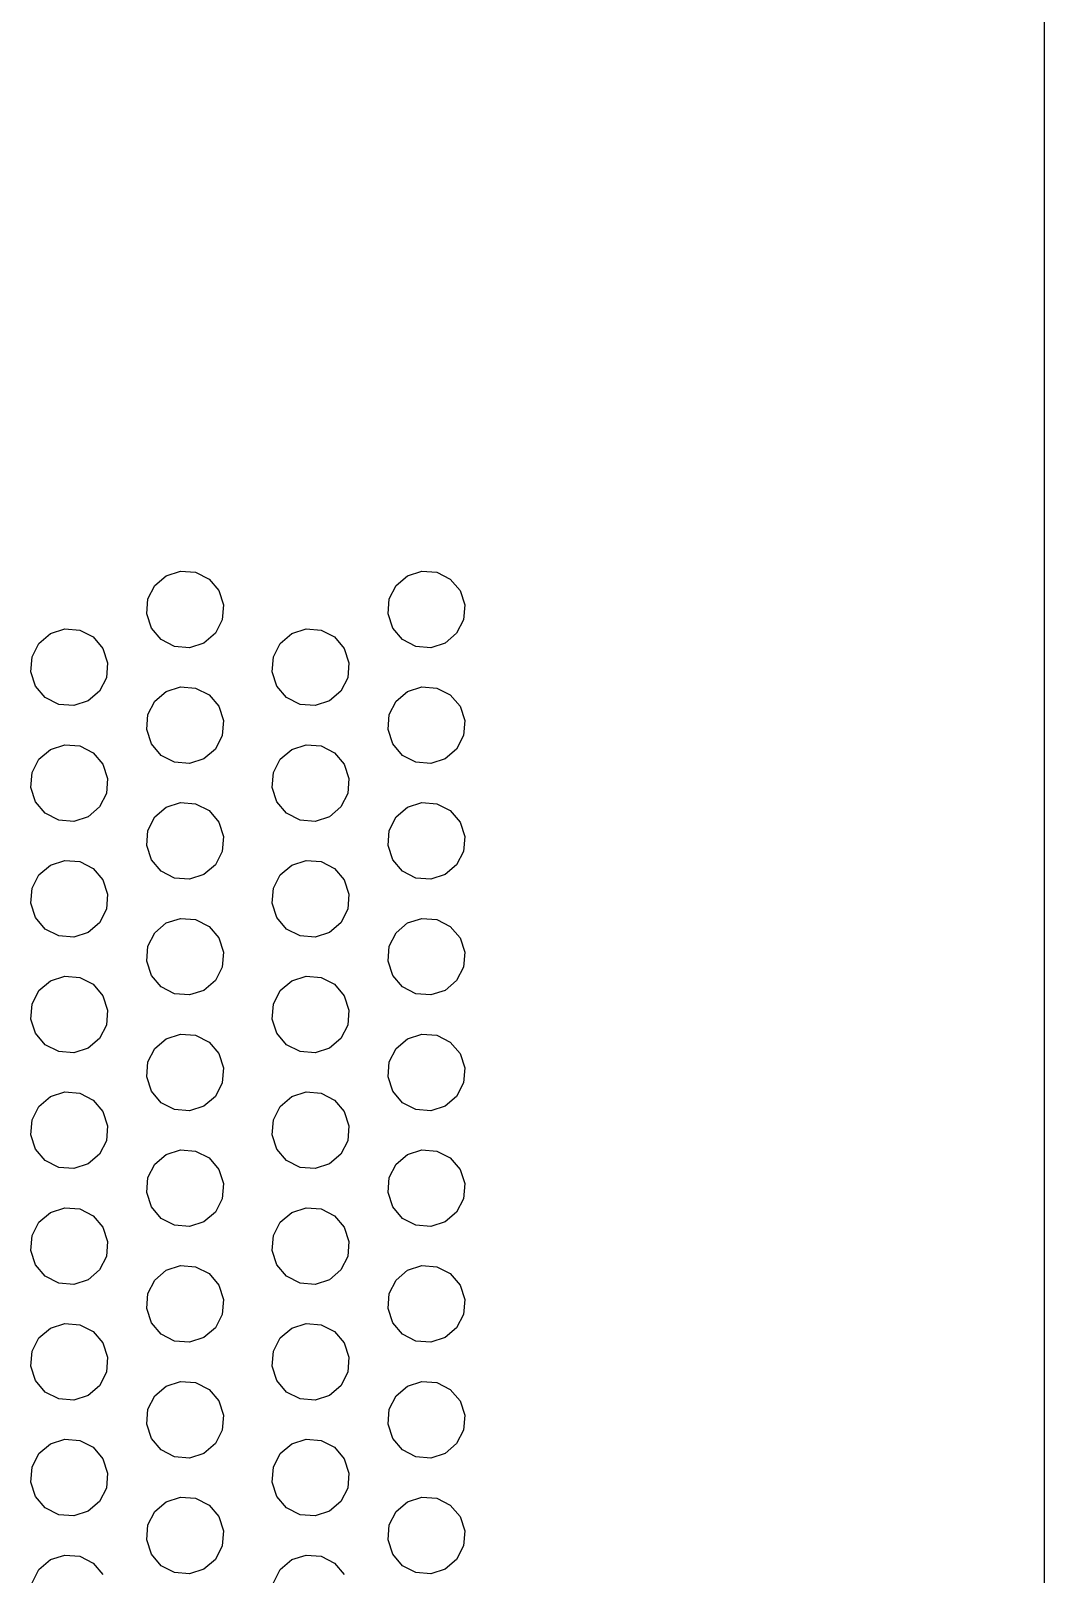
# Model space of a CAD drawing. Header units: metres. Extents: x 50 to 377, y 20 to 300.
# Drawn here: x 243.73 to 269.98, y 70.62 to 110.62 of the extents above; entities that cross this region are included whole.
import ezdxf

# ---------------------------------------------------------------- set-up
doc = ezdxf.new("R2010")
doc.units = ezdxf.units.M

msp = doc.modelspace()

# ---------------------------------------------------------------- linework, layer by layer
at = {"layer": 'Layer0'}
for p, q in [((269.978, 182.609), (269.978, 32.623)), ((246.943, 96.243), (247.24, 96.496)), ((247.24, 96.496), (247.611, 96.616)), ((247.611, 96.616), (248, 96.585)), ((248, 96.585), (248.348, 96.408)), ((248.348, 96.408), (248.601, 96.111)), ((253.193, 96.243), (253.49, 96.496)), ((253.49, 96.496), (253.861, 96.616)), ((253.861, 96.616), (254.25, 96.585)), ((254.25, 96.585), (254.598, 96.408)), ((254.598, 96.408), (254.851, 96.111)), ((246.766, 95.896), (246.943, 96.243)), ((248.601, 96.111), (248.721, 95.74)), ((253.016, 95.896), (253.193, 96.243)), ((254.851, 96.111), (254.971, 95.74)), ((246.735, 95.507), (246.766, 95.896)), ((248.721, 95.74), (248.69, 95.351)), ((252.985, 95.507), (253.016, 95.896)), ((254.971, 95.74), (254.94, 95.351)), ((246.855, 95.136), (246.735, 95.507)), ((248.69, 95.351), (248.512, 95.003)), ((253.105, 95.136), (252.985, 95.507)), ((254.94, 95.351), (254.762, 95.003)), ((243.943, 94.743), (244.24, 94.996)), ((244.24, 94.996), (244.611, 95.116)), ((244.611, 95.116), (245, 95.085)), ((245, 95.085), (245.348, 94.908)), ((245.348, 94.908), (245.601, 94.611)), ((247.108, 94.839), (246.855, 95.136)), ((247.455, 94.661), (247.108, 94.839)), ((248.512, 95.003), (248.215, 94.75)), ((250.193, 94.743), (250.49, 94.996)), ((250.49, 94.996), (250.861, 95.116)), ((250.861, 95.116), (251.25, 95.085)), ((251.25, 95.085), (251.598, 94.908)), ((251.598, 94.908), (251.851, 94.611)), ((253.358, 94.839), (253.105, 95.136)), ((253.705, 94.661), (253.358, 94.839)), ((254.762, 95.003), (254.465, 94.75)), ((243.735, 94.007), (243.766, 94.396)), ((243.766, 94.396), (243.943, 94.743)), ((245.601, 94.611), (245.721, 94.24)), ((247.844, 94.63), (247.455, 94.661)), ((248.215, 94.75), (247.844, 94.63)), ((249.985, 94.007), (250.016, 94.396)), ((250.016, 94.396), (250.193, 94.743)), ((251.851, 94.611), (251.971, 94.24)), ((254.094, 94.63), (253.705, 94.661)), ((254.465, 94.75), (254.094, 94.63)), ((243.855, 93.636), (243.735, 94.007)), ((245.721, 94.24), (245.69, 93.851)), ((250.105, 93.636), (249.985, 94.007)), ((251.971, 94.24), (251.94, 93.851)), ((244.108, 93.339), (243.855, 93.636)), ((245.69, 93.851), (245.512, 93.503)), ((247.24, 93.496), (247.611, 93.616)), ((247.611, 93.616), (248, 93.585)), ((250.358, 93.339), (250.105, 93.636)), ((251.94, 93.851), (251.762, 93.503)), ((253.49, 93.496), (253.861, 93.616)), ((253.861, 93.616), (254.25, 93.585)), ((244.455, 93.161), (244.108, 93.339)), ((245.215, 93.25), (244.844, 93.13)), ((245.512, 93.503), (245.215, 93.25)), ((246.766, 92.896), (246.943, 93.243)), ((246.943, 93.243), (247.24, 93.496)), ((248, 93.585), (248.348, 93.408)), ((248.348, 93.408), (248.601, 93.111)), ((250.705, 93.161), (250.358, 93.339)), ((251.465, 93.25), (251.094, 93.13)), ((251.762, 93.503), (251.465, 93.25)), ((253.016, 92.896), (253.193, 93.243)), ((253.193, 93.243), (253.49, 93.496)), ((254.25, 93.585), (254.598, 93.408)), ((254.598, 93.408), (254.851, 93.111)), ((244.844, 93.13), (244.455, 93.161)), ((246.735, 92.507), (246.766, 92.896)), ((248.601, 93.111), (248.721, 92.74)), ((251.094, 93.13), (250.705, 93.161)), ((252.985, 92.507), (253.016, 92.896)), ((254.851, 93.111), (254.971, 92.74)), ((246.855, 92.136), (246.735, 92.507)), ((248.721, 92.74), (248.69, 92.351)), ((253.105, 92.136), (252.985, 92.507)), ((254.971, 92.74), (254.94, 92.351)), ((243.943, 91.743), (244.24, 91.996)), ((244.24, 91.996), (244.611, 92.116)), ((244.611, 92.116), (245, 92.085)), ((245, 92.085), (245.348, 91.908)), ((247.108, 91.839), (246.855, 92.136)), ((248.512, 92.003), (248.215, 91.75)), ((248.69, 92.351), (248.512, 92.003)), ((250.193, 91.743), (250.49, 91.996)), ((250.49, 91.996), (250.861, 92.116)), ((250.861, 92.116), (251.25, 92.085)), ((251.25, 92.085), (251.598, 91.908)), ((253.358, 91.839), (253.105, 92.136)), ((254.762, 92.003), (254.465, 91.75)), ((254.94, 92.351), (254.762, 92.003)), ((243.766, 91.396), (243.943, 91.743)), ((245.348, 91.908), (245.601, 91.611)), ((245.601, 91.611), (245.721, 91.24)), ((247.455, 91.661), (247.108, 91.839)), ((247.844, 91.63), (247.455, 91.661)), ((248.215, 91.75), (247.844, 91.63)), ((250.016, 91.396), (250.193, 91.743)), ((251.598, 91.908), (251.851, 91.611)), ((251.851, 91.611), (251.971, 91.24)), ((253.705, 91.661), (253.358, 91.839)), ((254.094, 91.63), (253.705, 91.661)), ((254.465, 91.75), (254.094, 91.63)), ((243.735, 91.007), (243.766, 91.396)), ((245.721, 91.24), (245.69, 90.851)), ((249.985, 91.007), (250.016, 91.396)), ((251.971, 91.24), (251.94, 90.851)), ((243.855, 90.636), (243.735, 91.007)), ((245.69, 90.851), (245.512, 90.503)), ((250.105, 90.636), (249.985, 91.007)), ((251.94, 90.851), (251.762, 90.503)), ((244.108, 90.339), (243.855, 90.636)), ((245.512, 90.503), (245.215, 90.25)), ((246.943, 90.243), (247.24, 90.496)), ((247.24, 90.496), (247.611, 90.616)), ((247.611, 90.616), (248, 90.585)), ((248, 90.585), (248.348, 90.408)), ((248.348, 90.408), (248.601, 90.111)), ((250.358, 90.339), (250.105, 90.636)), ((251.762, 90.503), (251.465, 90.25)), ((253.193, 90.243), (253.49, 90.496)), ((253.49, 90.496), (253.861, 90.616)), ((253.861, 90.616), (254.25, 90.585)), ((254.25, 90.585), (254.598, 90.408)), ((254.598, 90.408), (254.851, 90.111)), ((244.455, 90.161), (244.108, 90.339)), ((244.844, 90.13), (244.455, 90.161)), ((245.215, 90.25), (244.844, 90.13)), ((246.766, 89.896), (246.943, 90.243)), ((248.601, 90.111), (248.721, 89.74)), ((250.705, 90.161), (250.358, 90.339)), ((251.094, 90.13), (250.705, 90.161)), ((251.465, 90.25), (251.094, 90.13)), ((253.016, 89.896), (253.193, 90.243)), ((254.851, 90.111), (254.971, 89.74)), ((246.735, 89.507), (246.766, 89.896)), ((248.721, 89.74), (248.69, 89.351)), ((252.985, 89.507), (253.016, 89.896)), ((254.971, 89.74), (254.94, 89.351)), ((246.855, 89.136), (246.735, 89.507)), ((248.69, 89.351), (248.512, 89.003)), ((253.105, 89.136), (252.985, 89.507)), ((254.94, 89.351), (254.762, 89.003)), ((243.943, 88.743), (244.24, 88.996)), ((244.24, 88.996), (244.611, 89.116)), ((244.611, 89.116), (245, 89.085)), ((245, 89.085), (245.348, 88.908)), ((245.348, 88.908), (245.601, 88.611)), ((247.108, 88.839), (246.855, 89.136)), ((247.455, 88.661), (247.108, 88.839)), ((248.512, 89.003), (248.215, 88.75)), ((250.193, 88.743), (250.49, 88.996)), ((250.49, 88.996), (250.861, 89.116)), ((250.861, 89.116), (251.25, 89.085)), ((251.25, 89.085), (251.598, 88.908)), ((251.598, 88.908), (251.851, 88.611)), ((253.358, 88.839), (253.105, 89.136)), ((253.705, 88.661), (253.358, 88.839)), ((254.762, 89.003), (254.465, 88.75)), ((243.735, 88.007), (243.766, 88.396)), ((243.766, 88.396), (243.943, 88.743)), ((245.601, 88.611), (245.721, 88.24)), ((247.844, 88.63), (247.455, 88.661)), ((248.215, 88.75), (247.844, 88.63)), ((249.985, 88.007), (250.016, 88.396)), ((250.016, 88.396), (250.193, 88.743)), ((251.851, 88.611), (251.971, 88.24)), ((254.094, 88.63), (253.705, 88.661)), ((254.465, 88.75), (254.094, 88.63)), ((243.855, 87.636), (243.735, 88.007)), ((245.721, 88.24), (245.69, 87.851)), ((250.105, 87.636), (249.985, 88.007)), ((251.971, 88.24), (251.94, 87.851)), ((244.108, 87.339), (243.855, 87.636)), ((245.69, 87.851), (245.512, 87.503)), ((247.24, 87.496), (247.611, 87.616)), ((247.611, 87.616), (248, 87.585)), ((250.358, 87.339), (250.105, 87.636)), ((251.94, 87.851), (251.762, 87.503)), ((253.49, 87.496), (253.861, 87.616)), ((253.861, 87.616), (254.25, 87.585)), ((244.455, 87.161), (244.108, 87.339)), ((245.215, 87.25), (244.844, 87.13)), ((245.512, 87.503), (245.215, 87.25)), ((246.766, 86.896), (246.943, 87.243)), ((246.943, 87.243), (247.24, 87.496)), ((248, 87.585), (248.348, 87.408)), ((248.348, 87.408), (248.601, 87.111)), ((250.705, 87.161), (250.358, 87.339)), ((251.465, 87.25), (251.094, 87.13)), ((251.762, 87.503), (251.465, 87.25)), ((253.016, 86.896), (253.193, 87.243)), ((253.193, 87.243), (253.49, 87.496)), ((254.25, 87.585), (254.598, 87.408)), ((254.598, 87.408), (254.851, 87.111)), ((244.844, 87.13), (244.455, 87.161)), ((246.735, 86.507), (246.766, 86.896)), ((248.601, 87.111), (248.721, 86.74)), ((251.094, 87.13), (250.705, 87.161)), ((252.985, 86.507), (253.016, 86.896)), ((254.851, 87.111), (254.971, 86.74)), ((246.855, 86.136), (246.735, 86.507)), ((248.721, 86.74), (248.69, 86.351)), ((253.105, 86.136), (252.985, 86.507)), ((254.971, 86.74), (254.94, 86.351)), ((243.943, 85.743), (244.24, 85.996)), ((244.24, 85.996), (244.611, 86.116)), ((244.611, 86.116), (245, 86.085)), ((245, 86.085), (245.348, 85.908)), ((247.108, 85.839), (246.855, 86.136)), ((248.512, 86.003), (248.215, 85.75)), ((248.69, 86.351), (248.512, 86.003)), ((250.193, 85.743), (250.49, 85.996)), ((250.49, 85.996), (250.861, 86.116)), ((250.861, 86.116), (251.25, 86.085)), ((251.25, 86.085), (251.598, 85.908)), ((253.358, 85.839), (253.105, 86.136)), ((254.762, 86.003), (254.465, 85.75)), ((254.94, 86.351), (254.762, 86.003)), ((243.766, 85.396), (243.943, 85.743)), ((245.348, 85.908), (245.601, 85.611)), ((245.601, 85.611), (245.721, 85.24)), ((247.455, 85.661), (247.108, 85.839)), ((247.844, 85.63), (247.455, 85.661)), ((248.215, 85.75), (247.844, 85.63)), ((250.016, 85.396), (250.193, 85.743)), ((251.598, 85.908), (251.851, 85.611)), ((251.851, 85.611), (251.971, 85.24)), ((253.705, 85.661), (253.358, 85.839)), ((254.094, 85.63), (253.705, 85.661)), ((254.465, 85.75), (254.094, 85.63)), ((243.735, 85.007), (243.766, 85.396)), ((245.721, 85.24), (245.69, 84.851)), ((249.985, 85.007), (250.016, 85.396)), ((251.971, 85.24), (251.94, 84.851)), ((243.855, 84.636), (243.735, 85.007)), ((245.69, 84.851), (245.512, 84.503)), ((250.105, 84.636), (249.985, 85.007)), ((251.94, 84.851), (251.762, 84.503)), ((244.108, 84.339), (243.855, 84.636)), ((245.512, 84.503), (245.215, 84.25)), ((246.943, 84.243), (247.24, 84.496)), ((247.24, 84.496), (247.611, 84.616)), ((247.611, 84.616), (248, 84.585)), ((248, 84.585), (248.348, 84.408)), ((248.348, 84.408), (248.601, 84.111)), ((250.358, 84.339), (250.105, 84.636)), ((251.762, 84.503), (251.465, 84.25)), ((253.193, 84.243), (253.49, 84.496)), ((253.49, 84.496), (253.861, 84.616)), ((253.861, 84.616), (254.25, 84.585)), ((254.25, 84.585), (254.598, 84.408)), ((254.598, 84.408), (254.851, 84.111)), ((244.455, 84.161), (244.108, 84.339)), ((244.844, 84.13), (244.455, 84.161)), ((245.215, 84.25), (244.844, 84.13)), ((246.766, 83.896), (246.943, 84.243)), ((248.601, 84.111), (248.721, 83.74)), ((250.705, 84.161), (250.358, 84.339)), ((251.094, 84.13), (250.705, 84.161)), ((251.465, 84.25), (251.094, 84.13)), ((253.016, 83.896), (253.193, 84.243)), ((254.851, 84.111), (254.971, 83.74)), ((246.735, 83.507), (246.766, 83.896)), ((248.721, 83.74), (248.69, 83.351)), ((252.985, 83.507), (253.016, 83.896)), ((254.971, 83.74), (254.94, 83.351)), ((246.855, 83.136), (246.735, 83.507)), ((248.69, 83.351), (248.512, 83.003)), ((253.105, 83.136), (252.985, 83.507)), ((254.94, 83.351), (254.762, 83.003)), ((243.943, 82.743), (244.24, 82.996)), ((244.24, 82.996), (244.611, 83.116)), ((244.611, 83.116), (245, 83.085)), ((245, 83.085), (245.348, 82.908)), ((245.348, 82.908), (245.601, 82.611)), ((247.108, 82.839), (246.855, 83.136)), ((247.455, 82.661), (247.108, 82.839)), ((248.512, 83.003), (248.215, 82.75)), ((250.193, 82.743), (250.49, 82.996)), ((250.49, 82.996), (250.861, 83.116)), ((250.861, 83.116), (251.25, 83.085)), ((251.25, 83.085), (251.598, 82.908)), ((251.598, 82.908), (251.851, 82.611)), ((253.358, 82.839), (253.105, 83.136)), ((253.705, 82.661), (253.358, 82.839)), ((254.762, 83.003), (254.465, 82.75)), ((243.735, 82.007), (243.766, 82.396)), ((243.766, 82.396), (243.943, 82.743)), ((245.601, 82.611), (245.721, 82.24)), ((247.844, 82.63), (247.455, 82.661)), ((248.215, 82.75), (247.844, 82.63)), ((249.985, 82.007), (250.016, 82.396)), ((250.016, 82.396), (250.193, 82.743)), ((251.851, 82.611), (251.971, 82.24)), ((254.094, 82.63), (253.705, 82.661)), ((254.465, 82.75), (254.094, 82.63)), ((243.855, 81.636), (243.735, 82.007)), ((245.721, 82.24), (245.69, 81.851)), ((250.105, 81.636), (249.985, 82.007)), ((251.971, 82.24), (251.94, 81.851)), ((244.108, 81.339), (243.855, 81.636)), ((245.69, 81.851), (245.512, 81.503)), ((247.24, 81.496), (247.611, 81.616)), ((247.611, 81.616), (248, 81.585)), ((250.358, 81.339), (250.105, 81.636)), ((251.94, 81.851), (251.762, 81.503)), ((253.49, 81.496), (253.861, 81.616)), ((253.861, 81.616), (254.25, 81.585)), ((244.455, 81.161), (244.108, 81.339)), ((245.215, 81.25), (244.844, 81.13)), ((245.512, 81.503), (245.215, 81.25)), ((246.766, 80.896), (246.943, 81.243)), ((246.943, 81.243), (247.24, 81.496)), ((248, 81.585), (248.348, 81.408)), ((248.348, 81.408), (248.601, 81.111)), ((250.705, 81.161), (250.358, 81.339)), ((251.465, 81.25), (251.094, 81.13)), ((251.762, 81.503), (251.465, 81.25)), ((253.016, 80.896), (253.193, 81.243)), ((253.193, 81.243), (253.49, 81.496)), ((254.25, 81.585), (254.598, 81.408)), ((254.598, 81.408), (254.851, 81.111)), ((244.844, 81.13), (244.455, 81.161)), ((246.735, 80.507), (246.766, 80.896)), ((248.601, 81.111), (248.721, 80.74)), ((251.094, 81.13), (250.705, 81.161)), ((252.985, 80.507), (253.016, 80.896)), ((254.851, 81.111), (254.971, 80.74)), ((246.855, 80.136), (246.735, 80.507)), ((248.721, 80.74), (248.69, 80.351)), ((253.105, 80.136), (252.985, 80.507)), ((254.971, 80.74), (254.94, 80.351)), ((243.943, 79.743), (244.24, 79.996)), ((244.24, 79.996), (244.611, 80.116)), ((244.611, 80.116), (245, 80.085)), ((245, 80.085), (245.348, 79.908)), ((247.108, 79.839), (246.855, 80.136)), ((248.512, 80.003), (248.215, 79.75)), ((248.69, 80.351), (248.512, 80.003)), ((250.193, 79.743), (250.49, 79.996)), ((250.49, 79.996), (250.861, 80.116)), ((250.861, 80.116), (251.25, 80.085)), ((251.25, 80.085), (251.598, 79.908)), ((253.358, 79.839), (253.105, 80.136)), ((254.762, 80.003), (254.465, 79.75)), ((254.94, 80.351), (254.762, 80.003)), ((243.766, 79.396), (243.943, 79.743)), ((245.348, 79.908), (245.601, 79.611)), ((245.601, 79.611), (245.721, 79.24)), ((247.455, 79.661), (247.108, 79.839)), ((247.844, 79.63), (247.455, 79.661)), ((248.215, 79.75), (247.844, 79.63)), ((250.016, 79.396), (250.193, 79.743)), ((251.598, 79.908), (251.851, 79.611)), ((251.851, 79.611), (251.971, 79.24)), ((253.705, 79.661), (253.358, 79.839)), ((254.094, 79.63), (253.705, 79.661)), ((254.465, 79.75), (254.094, 79.63)), ((243.735, 79.007), (243.766, 79.396)), ((245.721, 79.24), (245.69, 78.851)), ((249.985, 79.007), (250.016, 79.396)), ((251.971, 79.24), (251.94, 78.851)), ((243.855, 78.636), (243.735, 79.007)), ((245.69, 78.851), (245.512, 78.503)), ((250.105, 78.636), (249.985, 79.007)), ((251.94, 78.851), (251.762, 78.503)), ((244.108, 78.339), (243.855, 78.636)), ((245.512, 78.503), (245.215, 78.25)), ((246.943, 78.243), (247.24, 78.496)), ((247.24, 78.496), (247.611, 78.616)), ((247.611, 78.616), (248, 78.585)), ((248, 78.585), (248.348, 78.408)), ((248.348, 78.408), (248.601, 78.111)), ((250.358, 78.339), (250.105, 78.636)), ((251.762, 78.503), (251.465, 78.25)), ((253.193, 78.243), (253.49, 78.496)), ((253.49, 78.496), (253.861, 78.616)), ((253.861, 78.616), (254.25, 78.585)), ((254.25, 78.585), (254.598, 78.408)), ((254.598, 78.408), (254.851, 78.111)), ((244.455, 78.161), (244.108, 78.339)), ((244.844, 78.13), (244.455, 78.161)), ((245.215, 78.25), (244.844, 78.13)), ((246.766, 77.896), (246.943, 78.243)), ((248.601, 78.111), (248.721, 77.74)), ((250.705, 78.161), (250.358, 78.339)), ((251.094, 78.13), (250.705, 78.161)), ((251.465, 78.25), (251.094, 78.13)), ((253.016, 77.896), (253.193, 78.243)), ((254.851, 78.111), (254.971, 77.74)), ((246.735, 77.507), (246.766, 77.896)), ((248.721, 77.74), (248.69, 77.351)), ((252.985, 77.507), (253.016, 77.896)), ((254.971, 77.74), (254.94, 77.351)), ((246.855, 77.136), (246.735, 77.507)), ((248.69, 77.351), (248.512, 77.003)), ((253.105, 77.136), (252.985, 77.507)), ((254.94, 77.351), (254.762, 77.003)), ((243.943, 76.743), (244.24, 76.996)), ((244.24, 76.996), (244.611, 77.116)), ((244.611, 77.116), (245, 77.085)), ((245, 77.085), (245.348, 76.908)), ((245.348, 76.908), (245.601, 76.611)), ((247.108, 76.839), (246.855, 77.136)), ((247.455, 76.661), (247.108, 76.839)), ((248.512, 77.003), (248.215, 76.75)), ((250.193, 76.743), (250.49, 76.996)), ((250.49, 76.996), (250.861, 77.116)), ((250.861, 77.116), (251.25, 77.085)), ((251.25, 77.085), (251.598, 76.908)), ((251.598, 76.908), (251.851, 76.611)), ((253.358, 76.839), (253.105, 77.136)), ((253.705, 76.661), (253.358, 76.839)), ((254.762, 77.003), (254.465, 76.75)), ((243.735, 76.007), (243.766, 76.396)), ((243.766, 76.396), (243.943, 76.743)), ((245.601, 76.611), (245.721, 76.24)), ((247.844, 76.63), (247.455, 76.661)), ((248.215, 76.75), (247.844, 76.63)), ((249.985, 76.007), (250.016, 76.396)), ((250.016, 76.396), (250.193, 76.743)), ((251.851, 76.611), (251.971, 76.24)), ((254.094, 76.63), (253.705, 76.661)), ((254.465, 76.75), (254.094, 76.63)), ((243.855, 75.636), (243.735, 76.007)), ((245.721, 76.24), (245.69, 75.851)), ((250.105, 75.636), (249.985, 76.007)), ((251.971, 76.24), (251.94, 75.851)), ((244.108, 75.339), (243.855, 75.636)), ((245.69, 75.851), (245.512, 75.503)), ((247.24, 75.496), (247.611, 75.616)), ((247.611, 75.616), (248, 75.585)), ((250.358, 75.339), (250.105, 75.636)), ((251.94, 75.851), (251.762, 75.503)), ((253.49, 75.496), (253.861, 75.616)), ((253.861, 75.616), (254.25, 75.585)), ((244.455, 75.161), (244.108, 75.339)), ((245.215, 75.25), (244.844, 75.13)), ((245.512, 75.503), (245.215, 75.25)), ((246.766, 74.896), (246.943, 75.243)), ((246.943, 75.243), (247.24, 75.496)), ((248, 75.585), (248.348, 75.408)), ((248.348, 75.408), (248.601, 75.111)), ((250.705, 75.161), (250.358, 75.339)), ((251.465, 75.25), (251.094, 75.13)), ((251.762, 75.503), (251.465, 75.25)), ((253.016, 74.896), (253.193, 75.243)), ((253.193, 75.243), (253.49, 75.496)), ((254.25, 75.585), (254.598, 75.408)), ((254.598, 75.408), (254.851, 75.111)), ((244.844, 75.13), (244.455, 75.161)), ((246.735, 74.507), (246.766, 74.896)), ((248.601, 75.111), (248.721, 74.74)), ((251.094, 75.13), (250.705, 75.161)), ((252.985, 74.507), (253.016, 74.896)), ((254.851, 75.111), (254.971, 74.74)), ((246.855, 74.136), (246.735, 74.507)), ((248.721, 74.74), (248.69, 74.351)), ((253.105, 74.136), (252.985, 74.507)), ((254.971, 74.74), (254.94, 74.351)), ((243.943, 73.743), (244.24, 73.996)), ((244.24, 73.996), (244.611, 74.116)), ((244.611, 74.116), (245, 74.085)), ((245, 74.085), (245.348, 73.908)), ((247.108, 73.839), (246.855, 74.136)), ((248.512, 74.003), (248.215, 73.75)), ((248.69, 74.351), (248.512, 74.003)), ((250.193, 73.743), (250.49, 73.996)), ((250.49, 73.996), (250.861, 74.116)), ((250.861, 74.116), (251.25, 74.085)), ((251.25, 74.085), (251.598, 73.908)), ((253.358, 73.839), (253.105, 74.136)), ((254.762, 74.003), (254.465, 73.75)), ((254.94, 74.351), (254.762, 74.003)), ((243.766, 73.396), (243.943, 73.743)), ((245.348, 73.908), (245.601, 73.611)), ((245.601, 73.611), (245.721, 73.24)), ((247.455, 73.661), (247.108, 73.839)), ((247.844, 73.63), (247.455, 73.661)), ((248.215, 73.75), (247.844, 73.63)), ((250.016, 73.396), (250.193, 73.743)), ((251.598, 73.908), (251.851, 73.611)), ((251.851, 73.611), (251.971, 73.24)), ((253.705, 73.661), (253.358, 73.839)), ((254.094, 73.63), (253.705, 73.661)), ((254.465, 73.75), (254.094, 73.63)), ((243.735, 73.007), (243.766, 73.396)), ((245.721, 73.24), (245.69, 72.851)), ((249.985, 73.007), (250.016, 73.396)), ((251.971, 73.24), (251.94, 72.851)), ((243.855, 72.636), (243.735, 73.007)), ((245.69, 72.851), (245.512, 72.503)), ((250.105, 72.636), (249.985, 73.007)), ((251.94, 72.851), (251.762, 72.503)), ((244.108, 72.339), (243.855, 72.636)), ((245.512, 72.503), (245.215, 72.25)), ((246.943, 72.243), (247.24, 72.496)), ((247.24, 72.496), (247.611, 72.616)), ((247.611, 72.616), (248, 72.585)), ((248, 72.585), (248.348, 72.408)), ((248.348, 72.408), (248.601, 72.111)), ((250.358, 72.339), (250.105, 72.636)), ((251.762, 72.503), (251.465, 72.25)), ((253.193, 72.243), (253.49, 72.496)), ((253.49, 72.496), (253.861, 72.616)), ((253.861, 72.616), (254.25, 72.585)), ((254.25, 72.585), (254.598, 72.408)), ((254.598, 72.408), (254.851, 72.111)), ((244.455, 72.161), (244.108, 72.339)), ((244.844, 72.13), (244.455, 72.161)), ((245.215, 72.25), (244.844, 72.13)), ((246.766, 71.896), (246.943, 72.243)), ((248.601, 72.111), (248.721, 71.74)), ((250.705, 72.161), (250.358, 72.339)), ((251.094, 72.13), (250.705, 72.161)), ((251.465, 72.25), (251.094, 72.13)), ((253.016, 71.896), (253.193, 72.243)), ((254.851, 72.111), (254.971, 71.74)), ((246.735, 71.507), (246.766, 71.896)), ((248.721, 71.74), (248.69, 71.351)), ((252.985, 71.507), (253.016, 71.896)), ((254.971, 71.74), (254.94, 71.351)), ((246.855, 71.136), (246.735, 71.507)), ((248.69, 71.351), (248.512, 71.003)), ((253.105, 71.136), (252.985, 71.507)), ((254.94, 71.351), (254.762, 71.003)), ((243.943, 70.743), (244.24, 70.996)), ((244.24, 70.996), (244.611, 71.116)), ((244.611, 71.116), (245, 71.085)), ((245, 71.085), (245.348, 70.908)), ((245.348, 70.908), (245.601, 70.611)), ((247.108, 70.839), (246.855, 71.136)), ((247.455, 70.661), (247.108, 70.839)), ((248.512, 71.003), (248.215, 70.75)), ((250.193, 70.743), (250.49, 70.996)), ((250.49, 70.996), (250.861, 71.116)), ((250.861, 71.116), (251.25, 71.085)), ((251.25, 71.085), (251.598, 70.908)), ((251.598, 70.908), (251.851, 70.611)), ((253.358, 70.839), (253.105, 71.136)), ((253.705, 70.661), (253.358, 70.839)), ((254.762, 71.003), (254.465, 70.75)), ((243.766, 70.396), (243.943, 70.743)), ((247.844, 70.63), (247.455, 70.661)), ((248.215, 70.75), (247.844, 70.63)), ((250.016, 70.396), (250.193, 70.743)), ((254.094, 70.63), (253.705, 70.661)), ((254.465, 70.75), (254.094, 70.63))]:
    msp.add_line(p, q, dxfattribs=at)

doc.saveas('drawing.dxf')
